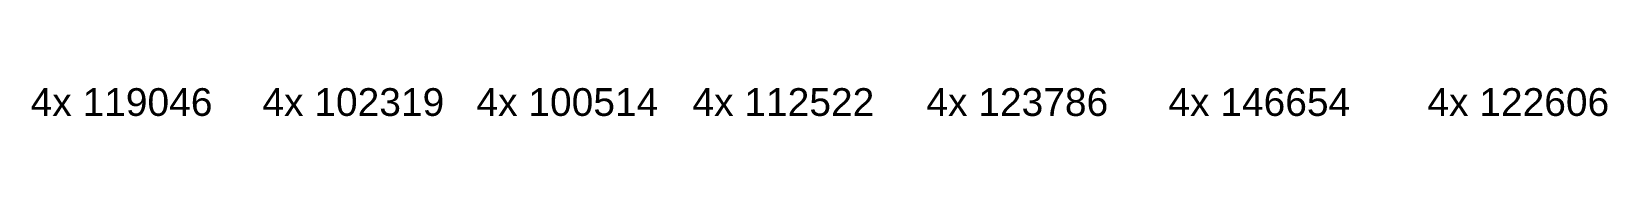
# Model space of a CAD drawing. Header units: millimetres. Extents: x -59 to 1311, y 25 to 454.
# Drawn here: x 33.96 to 50.92, y 242.59 to 242.9 of the extents above; entities that cross this region are included whole.
import ezdxf

# ---------------------------------------------------------------- set-up
doc = ezdxf.new("R2010")
doc.units = ezdxf.units.MM
doc.layers.get('0').update_dxf_attribs({"color": 70})
doc.styles.get("Standard").update_dxf_attribs({"font": 'arial.ttf'})

msp = doc.modelspace()

# ---------------------------------------------------------------- texts
at = {"char_height": 0.3, "attachment_point": 1}
for s, insert in [('4x 119046', (33.948, 242.891)), ('4x 102319', (36.443, 242.891)), ('4x 100514', (38.747, 242.891)), ('4x 112522', (41.072, 242.891)), ('4x 123786', (43.59, 242.891)), ('4x 146654', (46.195, 242.891)), ('4x 122606', (48.983, 242.891))]:
    msp.add_mtext_dynamic_manual_height_columns(s, width=2.07564, gutter_width=12.5, heights=[0.0755], dxfattribs=dict(at, insert=insert))

doc.saveas('drawing.dxf')
